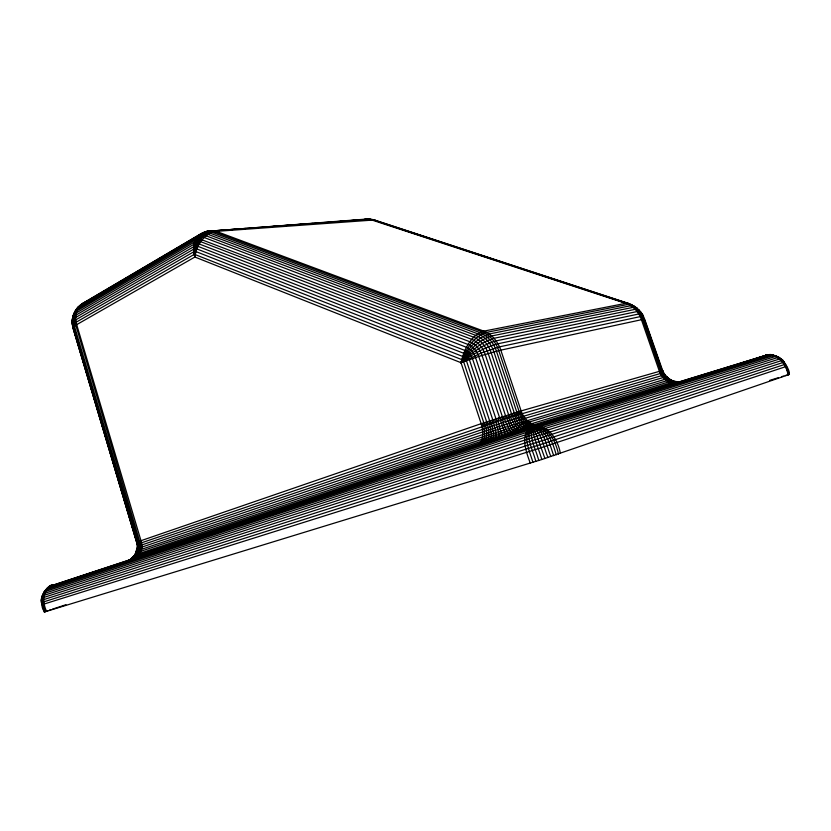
<?xml version="1.0" encoding="UTF-8"?>
<svg xmlns="http://www.w3.org/2000/svg" width="831" height="831" viewBox="0 0 831 831"><rect width="100%" height="100%" fill="white"/><g stroke="black" fill="none" stroke-linecap="round" stroke-linejoin="round"><path stroke-width="1.25" d="M520.372 431.06L518.378 431.694C512.872 428.1 508.79 421.213 508.603 414.7L488.202 353.476C485.834 346.434 480.806 339.993 473.763 337.241L206.088 235.807L202.556 235.131L197.477 236.513C192.75 242.164 192.823 250.308 194.89 257.028L461.018 362.711L478.801 356.406L498.756 350.589L644.596 319.031L663.429 372.828L662.837 373.098M72.931 319.603L72.609 324.235L76.681 324.651L194.89 257.028C196.355 245.571 204.052 232.981 216.34 231.361L374.397 219.966L628.371 303.408L636.432 307.678L639.631 311.677M128.68 560.728L126.904 561.341C136.668 559.824 144.885 551.057 140.979 540.701L76.681 324.651L72.557 323.155L72.827 320.07L74.167 316.756L75.766 315.229L194.423 246.308L198.007 246.371L467.417 351.44L470.408 354.494L472.444 358.535L492.762 419.79L495.993 432.515L496.159 438.841L481.409 443.65L479.186 445.177L482.832 443.983M481.409 443.65C486.623 437.812 483.829 429.648 483.808 422.771L463.615 361.714L462.026 359.698L194.402 254.286L76.088 322.262L75.33 323.508L139.608 541.178C142.901 548.003 138.954 557.591 131.537 559.772C138.684 556.728 140.917 548.252 139.608 541.178L481.17 423.675L519.115 411.49L662.193 370.553L666.369 376.703L670.243 379.715L674.845 381.564L679.789 382.073M199.731 235.131L79.921 305.694C75.247 308.987 72.993 314.71 72.349 320.184L74.146 322.864L76.681 324.651L73.679 326.812L73.097 328.432L137.271 544.45L137.416 542.207C136.346 544.523 138.382 549.831 135.92 553.01C136.554 555.929 125.045 562.867 130.405 559.595C138.206 557.102 133.791 545.614 141.727 544.991L507.533 420.953L663.772 375.03L664.8 374.833L666.015 376.879L668.197 378.344L497.946 429.482L136.679 550.953L137.499 550.756M509.486 435.164C505.747 429.845 502.495 423.187 502.381 416.663L482.001 355.377C480.027 349.498 475.831 344.096 469.951 341.78L199.471 238.871L195.233 240.024L77.595 309.018L75.008 311.511L72.889 316.559M129.439 560.686L131.288 559.928L129.553 560.447C136.938 557.352 139.4 548.917 138.486 541.573L74.426 326.136L74.229 322.355L75.735 319.873L194.163 251.564L196.002 251.606L463.251 356.665L466.409 360.675L486.654 421.816C488.389 428.36 491.048 437.013 486.083 442.736L484.058 443.401M733.285 365.9L764.073 355.834L769.018 354.951L531.965 427.923L48.863 587.112L52.904 585.18C41.882 588.628 40.802 602.724 45.549 611.637C41.176 611.159 41.238 600.127 42.236 595.931C43.794 590.903 47.886 586.779 52.904 585.18L531.944 427.041L764.073 355.834C769.683 354.027 776.081 355.066 780.797 358.597C783.799 360.384 792.566 374.054 788.017 374.906L541.822 459.501L45.549 611.637M487.662 442.414L490.654 441.438L489.241 441.708C493.801 435.527 489.075 427.57 489.646 420.818L469.359 359.605L467.822 356.53L464.674 353.663L196.895 248.947L194.174 248.895L75.631 317.515L73.388 321.202L73.679 326.812L138.362 543.921C135.495 545.396 136.824 540.264 139.608 541.178M499.213 438.467C499.888 431.694 495.421 425.42 495.951 418.741L474.927 355.71L471.987 351.098L468.019 347.888L198.194 243.587L193.893 244.324L76.14 313.027L74.188 314.907L72.837 317.816L74.354 321.877L76.681 324.651L72.681 326.687L73.45 328.827L72.235 323.872L72.899 321.504M75.268 311.615C71.539 315.323 73.585 321.244 76.681 324.651C69.846 328.276 72.276 318.979 73.221 315.385M49.902 586.8L52.904 585.18C46.266 583.57 35.92 606.557 44.448 603.929L538.197 448.688L786.573 366.367L785.835 366.575M521.13 410.909C523.603 418.398 530.261 425.098 538.467 425.389C530.843 427.363 523.883 420.351 520.871 413.931L521.13 410.909L500.802 350.121C498.018 341.863 492.077 334.311 483.777 331.133L216.34 231.361C211.043 229.491 205.257 231.475 200.51 233.978L82.975 303.211L77.761 307.48L73.325 315.313M212.175 230.571L208.072 231.06L202.328 233.106L81.365 304.333C75.496 309.163 74.551 317.743 76.681 324.651L72.235 321.452L73.814 314.295M642.425 315.271L641.823 313.879L638.769 313.993L497.956 343.764C484.494 347.337 472.174 354.494 461.018 362.711L481.17 423.675C483.403 430.79 484.182 440.71 477.368 445.593L378.853 478.085M73.388 315.977L73.097 317.754L73.897 317.047M138.362 543.921L140.532 543.152L140.979 540.701M508.603 414.7C512.862 419.894 514.42 428.069 521.369 430.749L529.638 428.142C523.094 426.989 518.752 421.037 516.176 415.344L516.82 412.176L496.439 351.17C493.728 343.099 487.922 335.703 479.819 332.577L212.185 232.275L206.109 231.672L201.954 233.823M137.094 550.86L137.666 546.424L137.032 542.134L72.744 325.316M668.197 378.344L666.327 376.682L663.927 377.305L522.252 419.177L482.728 431.881L138.434 548.273L137.271 548.72L135.006 554.869L130.259 559.678L136.575 557.497M136.679 550.922L137.271 548.72M644.399 319.457L643.578 316.538L640.192 316.621L499.535 346.849L481.097 353.05L461.018 362.711C463.885 350.048 470.491 335.402 483.777 331.133L625.712 303.346L628.371 303.408L633.679 306.577M72.837 316.912C71.653 320.049 74.395 322.885 76.681 324.651C74.416 318.772 74.406 311.396 78.8 306.483M140.532 543.152L510.577 417.069L511.532 413.786L491.131 352.624C488.618 345.145 483.258 338.29 475.758 335.371L208.072 234.352C204.551 233.054 199.991 233.501 197.477 236.513M72.567 318.512L72.349 320.184M484.151 442.746C487.818 437.708 486.81 430.894 485.543 425.192L486.654 421.816L489.469 423.883M642.301 314.18C645.51 321.285 641.189 308.384 637.086 311.552L496.107 340.887C482.666 344.626 470.969 353.154 461.018 362.711C465.308 350.194 473.203 336.586 486.53 332.369L628.278 304.375L630.864 304.406L632.9 305.579M512.883 434.073L509.496 430.281L504.386 419.032L505.539 415.666L485.148 354.39C482.956 347.898 478.324 341.936 471.811 339.38L204.197 237.521L200.936 236.877L196.251 238.154L78.654 307.252C72.723 310.919 73.388 319.395 76.681 324.651C73.917 320.818 71.601 313.858 76.753 310.95L194.444 242.081L199.492 241.219L469.91 345.197L474.563 348.947L478.012 354.349L505.767 435.735L518.378 431.694M130.457 559.637L134.061 556.614L137.073 550.756M46.567 611.325C42.288 602.797 42.173 588.805 52.904 585.18C41.706 588.504 39.743 602.652 44.812 611.845M489.241 441.708L492.492 440.648L493.406 438.695L493.552 433.304L491.516 423.197L492.762 419.79L495.754 421.805M503.191 437.376L502.63 437.366L497.914 421.109L499.171 417.702L502.246 419.717M72.411 320.195L72.235 321.452M638.437 309.516L641.085 312.601L638.437 309.516L635.164 309.34L494.009 338.279C480.598 342.164 469.629 352.053 461.018 362.711C466.773 350.568 475.82 338.113 489.179 333.989L630.729 305.725L633.243 305.715L637.159 308.28M669.412 380.068L670.243 379.715L527.56 422.512L482.447 436.981L137.323 552.459L136.336 552.812L132.482 558.11L126.707 561.496M136.783 552.802L130.238 559.668M76.67 308.914C73.658 313.651 74.395 319.779 76.681 324.651M461.018 362.711C468.217 351.191 478.303 339.983 491.682 335.963L633.035 307.387L636.432 307.678L639.475 310.752M76.816 308.685L80.171 305.174L84.731 302.328M755.171 359.491L766.868 355.678L764.073 355.834L771.469 355.034L532.193 429.004L47.066 588.483L52.904 585.18C47.419 583.57 35.962 604.511 43.97 601.789L540.243 444.627L785.586 364.155L784.859 364.362C781.223 356.966 771.864 353.237 764.073 355.834C768.862 354.453 774.191 354.733 778.595 357.268C791.538 366.45 771.355 351.118 768.27 355.211M47.336 588.41L51.013 585.938L532.307 427.134L766.411 355.252L774.035 355.429L532.557 430.468L45.476 590.083L52.904 585.18M663.429 372.828C661.58 367.707 665.319 374.76 660.323 373.545L510.577 417.069M198.91 235.121L204.177 232.524M78.062 307.522L79.516 306.546M132.243 559.398L129.979 560.291C137.208 557.549 140.782 548.782 138.486 541.573L139.701 543.443M130.332 560.219L132.119 559.159M128.961 560.624C136.024 557.528 139.369 549.208 137.624 541.895M661.653 370.979L662.536 370.564M669.848 379.902L672.476 380.795L498.891 433.689L135.027 554.931M494.757 440.108L495.827 439.568L492.492 440.648M679.758 382.063L676.257 382.395L679.239 382.302L676.787 382.198M674.377 381.761L499.171 435.392L133.552 556.718L134.061 556.614M126.426 561.517L128.483 560.696L126.904 561.341M129.491 560.406L131.111 559.782M127.652 561.081L130.166 560.104M44.24 611.99L47.98 610.671M677.888 382.779L678.667 382.509M782.501 360.28L784.277 362.087L542.092 440.7L41.55 600.304L42.173 600.096M780.641 358.649L534.437 436.971L42.236 595.931L42.786 595.765L42.329 597.905L43.025 597.686M773.661 355.564L772.581 355.928M777.536 357.631L778.709 357.237L533.699 434.499L43.524 593.698M49.486 610.162L51.19 609.59M52.426 609.185L65.95 604.708M131.537 559.772L133.344 559.17M135.027 558.474L371.457 480.515M477.368 445.593L483.04 443.733M134.58 558.764L172.765 546.175M182.612 542.934L278.686 511.262M293.468 506.391L331.642 493.811M356.281 485.688L387.069 475.54M389.531 474.73L440.025 458.089M464.664 449.966L475.748 446.309M722.201 369.525L728.361 367.51M733.119 366.149L766.275 355.865M496.159 438.841L505.767 435.735M41.893 598.05L782.532 360.27M92.397 572.756L50.327 586.665M52.052 586.125L68.09 581.077M49.237 587.818L48.073 588.182M769.579 380.432L778.252 377.731M211.978 231.008C198.194 229.626 191.307 245.436 194.89 257.028C193.903 246.111 201.081 228.712 214.273 231.662L481.824 331.683C490.072 334.851 495.993 342.372 498.756 350.589L519.115 411.49C519.905 419.021 526.854 425.794 534.416 426.646L536.535 425.981M45.051 591.61L44.126 591.88L538.976 430.427L776.009 356.302L778.18 357.423M539.703 425.015L674.045 383.745M565.485 417.671L569.183 416.528M619.646 400.999L625.805 399.109M649.188 391.91L652.886 390.767M660.271 388.493L666.42 386.602M781.587 376.692L783.498 376.1M785.202 375.581L789.45 374.365M674.585 381.595L679.519 382.115C671.51 384.369 663.772 377.939 660.614 370.958L642.592 319.156C640.078 311.937 634.427 305.673 627.083 303.222M127.351 561.309L128.265 561.039M130.841 559.533L131.391 559.377M208.093 231.298L367.281 219.01L372.423 219.488L377.097 221.306M132.544 558.193L132.015 558.328L499.327 436.774L677.296 381.99M629.545 303.886L372.911 219.685L367.281 219.01L363.272 219.685L368.86 219.031L375.799 220.506M766.14 355.356L764.073 355.834L765.704 355.502M765.943 355.419L764.073 355.834L766.494 355.232L764.073 355.834C776.289 351.793 786.51 363.718 788.017 374.906M217.151 230.623L223.612 230.135M228.785 229.751L235.256 229.273M239.131 228.982L245.602 228.494M250.775 228.109L255.938 227.715M262.409 227.237L267.582 226.853M272.755 226.458L279.216 225.98M284.389 225.596L290.86 225.108M294.735 224.817L301.206 224.328M306.369 223.944L312.84 223.466M316.715 223.175L323.186 222.687M328.359 222.303L334.82 221.815M339.993 221.43L346.465 220.942M350.339 220.651L356.8 220.173M72.422 325.42L72.474 323.654L72.609 324.235M534.416 426.646L536.556 426.573M365.256 219.187L371.956 219.883M679.613 382.156L672.227 380.827M679.072 382.239C671.375 382.655 664.831 377.316 661.549 370.709L642.456 316.299L639.434 311.376L633.243 305.715M678.418 382.426C671.033 382.665 663.927 377.7 661.549 370.709L661.912 373.098M676.517 382.987C668.716 383.361 663.283 377.17 659.378 371.301L641.335 319.416C638.8 312.134 633.118 305.818 625.712 303.346L369.328 219.176L214.263 230.779C201.975 232.337 195.233 245.716 194.89 257.028C193.696 248.126 196.126 237.573 204.218 232.587L210.108 233.168L477.794 333.813C485.636 336.856 491.256 344.024 493.894 351.845L514.285 412.945C514.701 419.894 520.185 427.02 527.01 428.962M675.281 383.371C668.051 383.371 661.653 377.991 659.378 371.301M525.753 429.98C517.89 428.973 514.046 420.361 511.532 413.786L514.399 415.884M532.11 427.363C524.361 426.303 519.209 419.094 516.82 412.176L519.417 414.357M73.014 327.134L73.585 327.258M378.323 221.711L475.54 253.673M478.002 254.483L521.079 268.642M523.54 269.452L630.604 304.655M672.341 380.868L666.14 376.713M630.864 304.406L635.092 306.784L637.979 310.171M670.129 379.788L664.571 374.833M508.572 417.702L505.539 415.666L510.94 427.705L515.313 432.681M481.17 423.675L483.694 425.815M667.407 378.687L664.094 375.165M502.381 416.663L504.386 419.032M72.557 323.155L72.152 322.335M495.951 418.741L497.914 421.109M514.285 412.945L516.176 415.344M489.646 420.818L491.516 423.197M519.115 411.49L520.871 413.931M483.808 422.771L485.543 425.192M640.244 311.594L644.233 318.969L662.245 370.719M784.09 362.139L786.438 366.429M662.972 372.828L662.193 370.553L664.707 374.895M784.963 364.362L788.827 374.625M137.873 544.108L137.032 542.134L137.26 544.367L72.681 326.687M786.375 366.419L789.315 374.438M662.515 370.512L663.294 372.755M560.364 453.425C558.266 440.181 547.743 422.532 531.944 427.041C519.105 434.239 526.501 452.739 530.251 463.127M558.453 454.079C555.949 441.863 547.421 423.395 531.944 427.041C521.193 435.34 530.178 452.189 532.889 462.316M556.209 454.837C553.166 443.692 546.902 424.662 531.944 427.041C524.257 436.639 533.689 451.254 535.746 461.423M553.685 455.668C550.164 445.759 545.614 425.254 531.445 427.404C529.576 438.695 536.047 449.81 538.737 460.478M550.911 456.572C546.621 447.016 544.689 428.962 531.944 427.041C533.949 438.114 538.613 448.719 541.822 459.501M547.972 457.528C543.651 447.473 542.238 433.824 532.733 426.989L531.944 427.041L534.219 429.939L537.034 436.14L544.928 458.515M74.073 329.128L75.174 332.847M76.649 337.802L77.761 341.52M79.963 348.947L81.812 355.138M83.277 360.093L84.388 363.812M89.914 382.395L91.015 386.114M96.541 404.697L97.643 408.416M99.118 413.371L100.219 417.079M102.431 424.516L104.27 430.707M105.745 435.662L106.846 439.381M112.372 457.964L113.483 461.683M118.999 480.266L120.848 486.457M128.95 513.714L130.052 517.433M134.84 533.533L136.679 539.724M73.824 330.063L136.544 541.074M137.52 544.398L136.72 542.279M42.308 604.573L44.375 611.969M660.614 370.958L661.185 373.306M81.729 304.094L80.565 305.206L83.443 303.242L81.729 304.094"/></g></svg>
